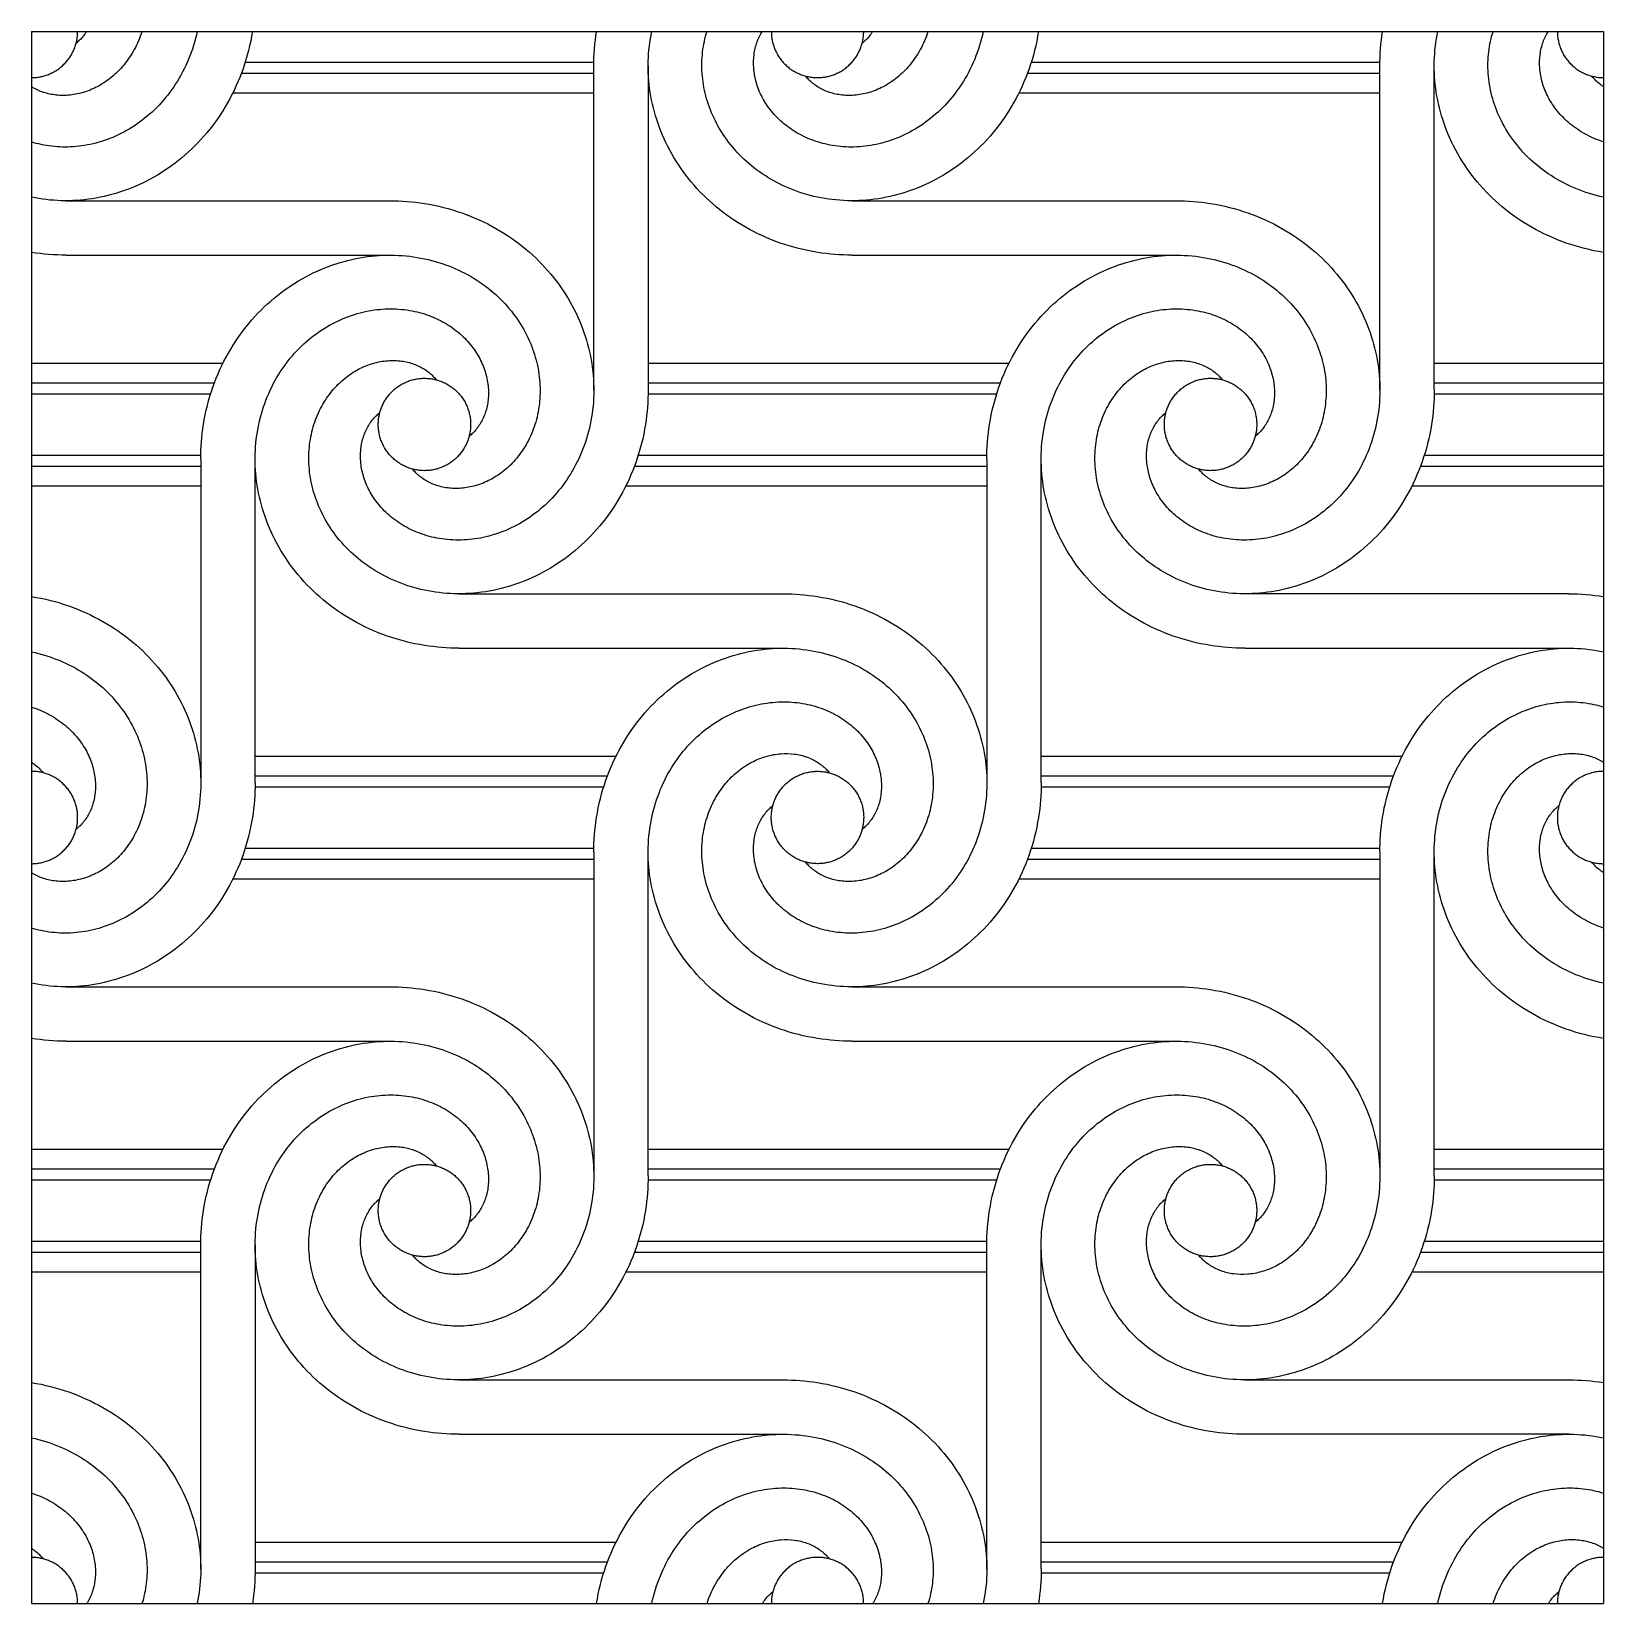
# Model space of a CAD drawing. Header units: millimetres. Extents: x -101 to 102, y -117 to 99.
# Drawn here: x -84.9 to -36.86, y 0.75 to 48.79 of the extents above; entities that cross this region are included whole.
import ezdxf

# ---------------------------------------------------------------- set-up
doc = ezdxf.new("R2010")
doc.units = ezdxf.units.MM
doc.header["$MEASUREMENT"] = 0
doc.layers.add('Layer 03', color=5, linetype='Continuous')

msp = doc.modelspace()

# ---------------------------------------------------------------- linework, layer by layer
at = {"layer": 'Layer 03'}
for p, q in [((-78.372, 47.856), (-67.719, 47.856)), ((-54.351, 47.856), (-43.698, 47.856)), ((-78.487, 47.521), (-67.72, 47.521)), ((-54.467, 47.521), (-43.699, 47.521)), ((-78.749, 46.918), (-67.72, 46.918)), ((-54.729, 46.918), (-43.699, 46.918)), ((-84.904, 38.661), (-79.049, 38.661)), ((-66.058, 38.661), (-55.028, 38.661)), ((-42.037, 38.661), (-36.863, 38.661)), ((-84.904, 38.057), (-79.311, 38.057)), ((-66.058, 38.057), (-55.29, 38.057)), ((-42.037, 38.057), (-36.863, 38.057)), ((-84.904, 37.722), (-79.426, 37.722)), ((-66.059, 37.722), (-55.406, 37.722)), ((-42.038, 37.722), (-36.863, 37.722)), ((-84.904, 35.846), (-79.729, 35.846)), ((-66.362, 35.846), (-55.708, 35.846)), ((-42.341, 35.846), (-36.863, 35.846)), ((-84.904, 35.511), (-79.73, 35.511)), ((-66.477, 35.511), (-55.71, 35.511)), ((-42.456, 35.511), (-36.863, 35.511)), ((-84.904, 34.907), (-79.73, 34.907)), ((-66.739, 34.907), (-55.71, 34.907)), ((-42.719, 34.907), (-36.863, 34.907)), ((-78.068, 26.65), (-67.038, 26.65)), ((-54.047, 26.65), (-43.018, 26.65)), ((-78.068, 26.047), (-67.3, 26.047)), ((-54.047, 26.047), (-43.28, 26.047)), ((-78.069, 25.712), (-67.416, 25.712)), ((-54.049, 25.712), (-43.395, 25.712)), ((-78.372, 23.835), (-67.719, 23.835)), ((-54.351, 23.835), (-43.698, 23.835)), ((-78.487, 23.5), (-67.72, 23.5)), ((-54.467, 23.5), (-43.699, 23.5)), ((-78.749, 22.897), (-67.72, 22.897)), ((-54.729, 22.897), (-43.699, 22.897)), ((-84.904, 14.64), (-79.049, 14.64)), ((-66.058, 14.64), (-55.028, 14.64)), ((-42.037, 14.64), (-36.863, 14.64)), ((-84.904, 14.037), (-79.311, 14.037)), ((-66.058, 14.037), (-55.29, 14.037)), ((-42.037, 14.037), (-36.863, 14.037)), ((-84.904, 13.702), (-79.426, 13.702)), ((-66.059, 13.702), (-55.406, 13.702)), ((-42.038, 13.702), (-36.863, 13.702)), ((-84.904, 11.825), (-79.729, 11.825)), ((-66.362, 11.825), (-55.708, 11.825)), ((-42.341, 11.825), (-36.863, 11.825)), ((-84.904, 11.49), (-79.73, 11.49)), ((-66.477, 11.49), (-55.71, 11.49)), ((-42.456, 11.49), (-36.863, 11.49)), ((-84.904, 10.887), (-79.73, 10.887)), ((-66.739, 10.887), (-55.71, 10.887)), ((-42.719, 10.887), (-36.863, 10.887)), ((-78.068, 2.63), (-67.038, 2.63)), ((-54.047, 2.63), (-43.018, 2.63)), ((-78.068, 2.027), (-67.3, 2.027)), ((-54.047, 2.027), (-43.28, 2.027)), ((-78.069, 1.692), (-67.416, 1.692)), ((-54.049, 1.692), (-43.395, 1.692))]:
    msp.add_line(p, q, dxfattribs=at)
for points in [[(-84.904, 48.794), (-36.863, 48.794)], [(-84.904, 48.794), (-84.904, 0.753)], [(-36.863, 48.794), (-36.863, 0.753)], [(-67.72, 37.837), (-67.72, 47.732)], [(-66.058, 47.741), (-66.058, 37.846)], [(-43.699, 37.837), (-43.699, 47.732)], [(-42.037, 37.846), (-42.037, 47.741)], [(-83.851, 43.62), (-73.956, 43.62)], [(-59.831, 43.62), (-49.936, 43.62)], [(-83.842, 41.958), (-73.947, 41.958)], [(-59.821, 41.958), (-49.926, 41.958)], [(-79.73, 35.722), (-79.73, 25.827)], [(-78.068, 25.836), (-78.068, 35.731)], [(-55.71, 35.722), (-55.71, 25.827)], [(-54.047, 25.836), (-54.047, 35.731)], [(-71.841, 31.61), (-61.946, 31.61)], [(-37.925, 31.61), (-47.82, 31.61)], [(-71.832, 29.948), (-61.936, 29.948)], [(-47.811, 29.948), (-37.916, 29.948)], [(-67.72, 23.712), (-67.72, 13.816)], [(-66.058, 13.826), (-66.058, 23.721)], [(-43.699, 23.712), (-43.699, 13.816)], [(-42.037, 13.826), (-42.037, 23.721)], [(-83.851, 19.6), (-73.956, 19.6)], [(-59.831, 19.6), (-49.936, 19.6)], [(-83.842, 17.938), (-73.947, 17.938)], [(-59.821, 17.938), (-49.926, 17.938)], [(-79.73, 1.806), (-79.73, 11.701)], [(-78.068, 11.711), (-78.068, 1.815)], [(-55.71, 1.806), (-55.71, 11.701)], [(-54.047, 1.815), (-54.047, 11.711)], [(-71.841, 7.589), (-61.946, 7.589)], [(-47.82, 7.589), (-37.925, 7.589)], [(-71.832, 5.927), (-61.936, 5.927)], [(-37.916, 5.927), (-47.811, 5.927)], [(-84.904, 0.753), (-36.863, 0.753)]]:
    msp.add_lwpolyline(points, dxfattribs=at)
for points, weights in [([(-84.904, 47.383), (-83.492, 47.383), (-83.492, 48.794)], [1, 0.707106781187, 1]), ([(-38.275, 48.794), (-38.275, 47.383), (-36.863, 47.383)], [1, 0.707106781185, 1]), ([(-83.492, 0.753), (-83.492, 2.165), (-84.904, 2.165)], [1, 0.707106781187, 1]), ([(-36.863, 2.165), (-38.275, 2.165), (-38.275, 0.753)], [1, 0.707106781188, 1])]:
    msp.add_rational_spline(points, weights, degree=2, dxfattribs=at)
for points in [[(-81.528, 48.794), (-81.59, 48.598), (-81.75, 48.227), (-82.073, 47.752), (-82.461, 47.371), (-82.889, 47.089), (-83.337, 46.91), (-83.782, 46.83), (-84.205, 46.842), (-84.588, 46.936), (-84.806, 47.044), (-84.904, 47.106)], [(-78.152, 48.794), (-78.214, 48.401), (-78.408, 47.638), (-78.885, 46.592), (-79.522, 45.674), (-80.29, 44.908), (-81.156, 44.31), (-82.086, 43.891), (-83.045, 43.653), (-83.998, 43.594), (-84.609, 43.667), (-84.904, 43.73)], [(-79.84, 48.794), (-79.902, 48.5), (-80.079, 47.932), (-80.479, 47.172), (-80.991, 46.522), (-81.59, 45.999), (-82.247, 45.61), (-82.934, 45.36), (-83.625, 45.247), (-84.293, 45.265), (-84.708, 45.355), (-84.904, 45.418)], [(-67.72, 47.732), (-67.72, 48.092), (-67.691, 48.447), (-67.636, 48.794)], [(-54.131, 48.794), (-54.194, 48.401), (-54.387, 47.638), (-54.864, 46.592), (-55.501, 45.674), (-56.269, 44.908), (-57.135, 44.31), (-58.065, 43.891), (-59.024, 43.653), (-59.978, 43.594), (-60.895, 43.704), (-61.746, 43.969), (-62.506, 44.369), (-63.155, 44.881), (-63.679, 45.48), (-64.068, 46.137), (-64.318, 46.824), (-64.43, 47.515), (-64.413, 48.183), (-64.322, 48.598), (-64.26, 48.794)], [(-55.819, 48.794), (-55.882, 48.5), (-56.058, 47.932), (-56.458, 47.172), (-56.971, 46.522), (-57.569, 45.999), (-58.226, 45.61), (-58.914, 45.36), (-59.604, 45.247), (-60.272, 45.265), (-60.895, 45.401), (-61.451, 45.64), (-61.926, 45.964), (-62.307, 46.351), (-62.589, 46.779), (-62.768, 47.227), (-62.848, 47.673), (-62.836, 48.095), (-62.742, 48.478), (-62.634, 48.696), (-62.572, 48.794)], [(-43.699, 47.732), (-43.699, 48.092), (-43.671, 48.447), (-43.616, 48.794)], [(-36.863, 42.042), (-37.256, 42.104), (-38.02, 42.298), (-39.066, 42.775), (-39.983, 43.412), (-40.749, 44.18), (-41.347, 45.046), (-41.767, 45.976), (-42.004, 46.935), (-42.064, 47.888), (-41.99, 48.5), (-41.927, 48.794)], [(-36.863, 43.73), (-37.158, 43.792), (-37.725, 43.969), (-38.485, 44.369), (-39.135, 44.881), (-39.659, 45.48), (-40.047, 46.137), (-40.297, 46.824), (-40.41, 47.515), (-40.393, 48.183), (-40.302, 48.598), (-40.239, 48.794)], [(-36.863, 45.418), (-37.06, 45.481), (-37.43, 45.64), (-37.905, 45.964), (-38.287, 46.351), (-38.568, 46.779), (-38.748, 47.227), (-38.828, 47.673), (-38.816, 48.095), (-38.722, 48.478), (-38.614, 48.696), (-38.551, 48.794)], [(-83.842, 41.958), (-84.202, 41.958), (-84.557, 41.987), (-84.904, 42.042)], [(-84.904, 31.526), (-84.511, 31.464), (-83.748, 31.27), (-82.702, 30.793), (-81.784, 30.156), (-81.018, 29.388), (-80.42, 28.522), (-80.001, 27.592), (-79.763, 26.633), (-79.704, 25.68), (-79.814, 24.763), (-80.079, 23.912), (-80.479, 23.151), (-80.991, 22.502), (-81.59, 21.978), (-82.247, 21.589), (-82.934, 21.34), (-83.625, 21.227), (-84.293, 21.244), (-84.708, 21.335), (-84.904, 21.397)], [(-37.925, 31.61), (-37.566, 31.61), (-37.21, 31.581), (-36.863, 31.526)], [(-84.904, 29.838), (-84.609, 29.776), (-84.042, 29.599), (-83.282, 29.199), (-82.632, 28.687), (-82.109, 28.088), (-81.72, 27.431), (-81.47, 26.744), (-81.357, 26.053), (-81.375, 25.385), (-81.511, 24.763), (-81.75, 24.206), (-82.073, 23.732), (-82.461, 23.35), (-82.889, 23.069), (-83.337, 22.889), (-83.782, 22.809), (-84.205, 22.821), (-84.588, 22.915), (-84.806, 23.023), (-84.904, 23.086)], [(-36.863, 18.021), (-37.256, 18.084), (-38.02, 18.278), (-39.066, 18.754), (-39.983, 19.391), (-40.749, 20.159), (-41.347, 21.026), (-41.767, 21.955), (-42.004, 22.914), (-42.064, 23.868), (-41.953, 24.785), (-41.688, 25.636), (-41.288, 26.396), (-40.776, 27.046), (-40.178, 27.569), (-39.521, 27.958), (-38.833, 28.208), (-38.142, 28.321), (-37.474, 28.303), (-37.06, 28.213), (-36.863, 28.15)], [(-36.863, 19.709), (-37.158, 19.772), (-37.725, 19.948), (-38.485, 20.349), (-39.135, 20.861), (-39.659, 21.459), (-40.047, 22.116), (-40.297, 22.804), (-40.41, 23.494), (-40.393, 24.163), (-40.257, 24.785), (-40.017, 25.341), (-39.694, 25.816), (-39.307, 26.197), (-38.878, 26.479), (-38.43, 26.658), (-37.985, 26.738), (-37.562, 26.726), (-37.18, 26.632), (-36.961, 26.524), (-36.863, 26.462)], [(-83.842, 17.938), (-84.202, 17.938), (-84.557, 17.966), (-84.904, 18.021)], [(-84.904, 7.506), (-84.511, 7.443), (-83.748, 7.249), (-82.702, 6.773), (-81.784, 6.136), (-81.018, 5.368), (-80.42, 4.501), (-80.001, 3.572), (-79.763, 2.613), (-79.704, 1.659), (-79.777, 1.048), (-79.84, 0.753)], [(-37.925, 7.589), (-37.566, 7.589), (-37.21, 7.561), (-36.863, 7.506)], [(-84.904, 5.818), (-84.609, 5.755), (-84.042, 5.579), (-83.282, 5.178), (-82.632, 4.666), (-82.109, 4.068), (-81.72, 3.411), (-81.47, 2.723), (-81.357, 2.033), (-81.375, 1.364), (-81.465, 0.95), (-81.528, 0.753)], [(-67.636, 0.753), (-67.574, 1.146), (-67.38, 1.91), (-66.903, 2.956), (-66.266, 3.873), (-65.498, 4.639), (-64.632, 5.237), (-63.702, 5.657), (-62.743, 5.894), (-61.789, 5.954), (-60.873, 5.843), (-60.022, 5.579), (-59.261, 5.178), (-58.612, 4.666), (-58.088, 4.068), (-57.699, 3.411), (-57.45, 2.723), (-57.337, 2.033), (-57.354, 1.364), (-57.445, 0.95), (-57.507, 0.753)], [(-43.616, 0.753), (-43.553, 1.146), (-43.359, 1.91), (-42.883, 2.956), (-42.245, 3.873), (-41.477, 4.639), (-40.611, 5.237), (-39.681, 5.657), (-38.723, 5.894), (-37.769, 5.954), (-37.158, 5.88), (-36.863, 5.818)], [(-84.904, 4.129), (-84.708, 4.067), (-84.337, 3.908), (-83.862, 3.584), (-83.481, 3.197), (-83.199, 2.768), (-83.02, 2.32), (-82.939, 1.875), (-82.952, 1.452), (-83.046, 1.07), (-83.153, 0.851), (-83.216, 0.753)], [(-65.948, 0.753), (-65.885, 1.048), (-65.709, 1.615), (-65.309, 2.376), (-64.797, 3.025), (-64.198, 3.549), (-63.541, 3.937), (-62.854, 4.187), (-62.163, 4.3), (-61.495, 4.283), (-60.873, 4.147), (-60.316, 3.908), (-59.842, 3.584), (-59.46, 3.197), (-59.179, 2.768), (-58.999, 2.32), (-58.919, 1.875), (-58.931, 1.452), (-59.025, 1.07), (-59.133, 0.851), (-59.195, 0.753)], [(-41.927, 0.753), (-41.865, 1.048), (-41.688, 1.615), (-41.288, 2.376), (-40.776, 3.025), (-40.178, 3.549), (-39.521, 3.937), (-38.833, 4.187), (-38.142, 4.3), (-37.474, 4.283), (-37.06, 4.192), (-36.863, 4.129)], [(-40.239, 0.753), (-40.177, 0.95), (-40.017, 1.321), (-39.694, 1.795), (-39.307, 2.177), (-38.878, 2.458), (-38.43, 2.638), (-37.985, 2.718), (-37.562, 2.706), (-37.18, 2.612), (-36.961, 2.504), (-36.863, 2.441)], [(-78.068, 1.815), (-78.068, 1.456), (-78.096, 1.1), (-78.152, 0.753)], [(-54.047, 1.815), (-54.047, 1.456), (-54.076, 1.1), (-54.131, 0.753)]]:
    msp.add_open_spline(points, degree=3, dxfattribs=at)
for points, knots in [([(-83.216, 48.794), (-83.279, 48.696), (-83.383, 48.567), (-83.5, 48.465), (-83.539, 48.435)], [1.75, 1.75, 1.75, 1.75, 1.77777778, 1.79094534, 1.79094534, 1.79094534, 1.79094534]), ([(-59.821, 41.958), (-60.181, 41.958), (-60.939, 42.019), (-62.04, 42.298), (-63.086, 42.775), (-64.004, 43.412), (-64.77, 44.18), (-65.368, 45.046), (-65.787, 45.976), (-66.025, 46.935), (-66.084, 47.888), (-66.011, 48.5), (-65.948, 48.794)], [0.9754667, 0.9754667, 0.9754667, 0.9754667, 1, 1.0277778, 1.0555556, 1.0833333, 1.1111111, 1.1388889, 1.1666667, 1.1944444, 1.2222222, 1.25, 1.25, 1.25, 1.25]), ([(-57.507, 48.794), (-57.57, 48.598), (-57.729, 48.227), (-58.053, 47.752), (-58.44, 47.371), (-58.869, 47.089), (-59.317, 46.91), (-59.762, 46.83), (-60.185, 46.842), (-60.567, 46.936), (-60.895, 47.098), (-61.11, 47.273), (-61.213, 47.39), (-61.243, 47.429)], [1.5, 1.5, 1.5, 1.5, 1.5277778, 1.5555556, 1.5833333, 1.6111111, 1.6388889, 1.6666667, 1.6944444, 1.7222222, 1.75, 1.7777778, 1.7909453, 1.7909453, 1.7909453, 1.7909453]), ([(-59.195, 48.794), (-59.258, 48.696), (-59.363, 48.567), (-59.48, 48.465), (-59.518, 48.435)], [1.75, 1.75, 1.75, 1.75, 1.77777778, 1.79094534, 1.79094534, 1.79094534, 1.79094534]), ([(-36.863, 47.106), (-36.961, 47.169), (-37.09, 47.273), (-37.192, 47.39), (-37.222, 47.429)], [1.75, 1.75, 1.75, 1.75, 1.77777778, 1.79094534, 1.79094534, 1.79094534, 1.79094534]), ([(-73.956, 43.62), (-73.596, 43.62), (-72.838, 43.56), (-71.737, 43.28), (-70.691, 42.804), (-69.774, 42.166), (-69.008, 41.398), (-68.41, 40.532), (-67.99, 39.602), (-67.753, 38.644), (-67.693, 37.69), (-67.804, 36.773), (-68.069, 35.922), (-68.469, 35.162), (-68.981, 34.512), (-69.579, 33.988), (-70.236, 33.6), (-70.924, 33.35), (-71.615, 33.237), (-72.283, 33.255), (-72.905, 33.391), (-73.461, 33.63), (-73.936, 33.953), (-74.317, 34.34), (-74.599, 34.769), (-74.778, 35.217), (-74.859, 35.662), (-74.846, 36.085), (-74.752, 36.467), (-74.591, 36.795), (-74.415, 37.011), (-74.298, 37.113), (-74.259, 37.143)], [0.9754667, 0.9754667, 0.9754667, 0.9754667, 1, 1.0277778, 1.0555556, 1.0833333, 1.1111111, 1.1388889, 1.1666667, 1.1944444, 1.2222222, 1.25, 1.2777778, 1.3055556, 1.3333333, 1.3611111, 1.3888889, 1.4166667, 1.4444444, 1.4722222, 1.5, 1.5277778, 1.5555556, 1.5833333, 1.6111111, 1.6388889, 1.6666667, 1.6944444, 1.7222222, 1.75, 1.7777778, 1.7909453, 1.7909453, 1.7909453, 1.7909453]), ([(-49.936, 43.62), (-49.576, 43.62), (-48.818, 43.56), (-47.717, 43.28), (-46.671, 42.804), (-45.753, 42.166), (-44.987, 41.398), (-44.389, 40.532), (-43.97, 39.602), (-43.732, 38.644), (-43.673, 37.69), (-43.783, 36.773), (-44.048, 35.922), (-44.448, 35.162), (-44.96, 34.512), (-45.559, 33.988), (-46.216, 33.6), (-46.903, 33.35), (-47.594, 33.237), (-48.262, 33.255), (-48.884, 33.391), (-49.441, 33.63), (-49.915, 33.953), (-50.297, 34.34), (-50.578, 34.769), (-50.758, 35.217), (-50.838, 35.662), (-50.826, 36.085), (-50.732, 36.467), (-50.57, 36.795), (-50.394, 37.011), (-50.277, 37.113), (-50.239, 37.143)], [0.9754667, 0.9754667, 0.9754667, 0.9754667, 1, 1.0277778, 1.0555556, 1.0833333, 1.1111111, 1.1388889, 1.1666667, 1.1944444, 1.2222222, 1.25, 1.2777778, 1.3055556, 1.3333333, 1.3611111, 1.3888889, 1.4166667, 1.4444444, 1.4722222, 1.5, 1.5277778, 1.5555556, 1.5833333, 1.6111111, 1.6388889, 1.6666667, 1.6944444, 1.7222222, 1.75, 1.7777778, 1.7909453, 1.7909453, 1.7909453, 1.7909453]), ([(-79.73, 35.722), (-79.73, 36.082), (-79.669, 36.84), (-79.39, 37.941), (-78.913, 38.987), (-78.276, 39.904), (-77.508, 40.67), (-76.642, 41.268), (-75.712, 41.688), (-74.753, 41.925), (-73.8, 41.984), (-72.883, 41.874), (-72.032, 41.609), (-71.272, 41.209), (-70.622, 40.697), (-70.098, 40.099), (-69.71, 39.442), (-69.46, 38.754), (-69.347, 38.063), (-69.364, 37.395), (-69.5, 36.773), (-69.74, 36.217), (-70.063, 35.742), (-70.45, 35.361), (-70.879, 35.079), (-71.327, 34.9), (-71.772, 34.819), (-72.195, 34.832), (-72.577, 34.925), (-72.905, 35.087), (-73.121, 35.263), (-73.223, 35.38), (-73.253, 35.419)], [0.9754667, 0.9754667, 0.9754667, 0.9754667, 1, 1.0277778, 1.0555556, 1.0833333, 1.1111111, 1.1388889, 1.1666667, 1.1944444, 1.2222222, 1.25, 1.2777778, 1.3055556, 1.3333333, 1.3611111, 1.3888889, 1.4166667, 1.4444444, 1.4722222, 1.5, 1.5277778, 1.5555556, 1.5833333, 1.6111111, 1.6388889, 1.6666667, 1.6944444, 1.7222222, 1.75, 1.7777778, 1.7909453, 1.7909453, 1.7909453, 1.7909453]), ([(-55.71, 35.722), (-55.71, 36.082), (-55.649, 36.84), (-55.37, 37.941), (-54.893, 38.987), (-54.256, 39.904), (-53.488, 40.67), (-52.622, 41.268), (-51.692, 41.688), (-50.733, 41.925), (-49.779, 41.984), (-48.862, 41.874), (-48.011, 41.609), (-47.251, 41.209), (-46.602, 40.697), (-46.078, 40.099), (-45.689, 39.442), (-45.439, 38.754), (-45.326, 38.063), (-45.344, 37.395), (-45.48, 36.773), (-45.719, 36.217), (-46.043, 35.742), (-46.43, 35.361), (-46.859, 35.079), (-47.306, 34.9), (-47.752, 34.819), (-48.174, 34.832), (-48.557, 34.925), (-48.884, 35.087), (-49.1, 35.263), (-49.202, 35.38), (-49.233, 35.419)], [0.9754667, 0.9754667, 0.9754667, 0.9754667, 1, 1.0277778, 1.0555556, 1.0833333, 1.1111111, 1.1388889, 1.1666667, 1.1944444, 1.2222222, 1.25, 1.2777778, 1.3055556, 1.3333333, 1.3611111, 1.3888889, 1.4166667, 1.4444444, 1.4722222, 1.5, 1.5277778, 1.5555556, 1.5833333, 1.6111111, 1.6388889, 1.6666667, 1.6944444, 1.7222222, 1.75, 1.7777778, 1.7909453, 1.7909453, 1.7909453, 1.7909453]), ([(-71.832, 29.948), (-72.191, 29.948), (-72.949, 30.008), (-74.05, 30.288), (-75.096, 30.764), (-76.014, 31.402), (-76.78, 32.17), (-77.378, 33.036), (-77.797, 33.966), (-78.035, 34.924), (-78.094, 35.878), (-77.984, 36.795), (-77.719, 37.646), (-77.319, 38.406), (-76.807, 39.056), (-76.208, 39.58), (-75.551, 39.968), (-74.864, 40.218), (-74.173, 40.331), (-73.505, 40.313), (-72.883, 40.177), (-72.327, 39.938), (-71.852, 39.615), (-71.47, 39.228), (-71.189, 38.799), (-71.009, 38.351), (-70.929, 37.906), (-70.941, 37.483), (-71.035, 37.101), (-71.197, 36.773), (-71.373, 36.557), (-71.49, 36.455), (-71.529, 36.425)], [0.9754667, 0.9754667, 0.9754667, 0.9754667, 1, 1.0277778, 1.0555556, 1.0833333, 1.1111111, 1.1388889, 1.1666667, 1.1944444, 1.2222222, 1.25, 1.2777778, 1.3055556, 1.3333333, 1.3611111, 1.3888889, 1.4166667, 1.4444444, 1.4722222, 1.5, 1.5277778, 1.5555556, 1.5833333, 1.6111111, 1.6388889, 1.6666667, 1.6944444, 1.7222222, 1.75, 1.7777778, 1.7909453, 1.7909453, 1.7909453, 1.7909453]), ([(-47.811, 29.948), (-48.171, 29.948), (-48.929, 30.008), (-50.03, 30.288), (-51.076, 30.764), (-51.994, 31.402), (-52.76, 32.17), (-53.357, 33.036), (-53.777, 33.966), (-54.015, 34.924), (-54.074, 35.878), (-53.964, 36.795), (-53.699, 37.646), (-53.298, 38.406), (-52.786, 39.056), (-52.188, 39.58), (-51.531, 39.968), (-50.843, 40.218), (-50.153, 40.331), (-49.485, 40.313), (-48.862, 40.177), (-48.306, 39.938), (-47.831, 39.615), (-47.45, 39.228), (-47.168, 38.799), (-46.989, 38.351), (-46.909, 37.906), (-46.921, 37.483), (-47.015, 37.101), (-47.177, 36.773), (-47.353, 36.557), (-47.47, 36.455), (-47.508, 36.425)], [0.9754667, 0.9754667, 0.9754667, 0.9754667, 1, 1.0277778, 1.0555556, 1.0833333, 1.1111111, 1.1388889, 1.1666667, 1.1944444, 1.2222222, 1.25, 1.2777778, 1.3055556, 1.3333333, 1.3611111, 1.3888889, 1.4166667, 1.4444444, 1.4722222, 1.5, 1.5277778, 1.5555556, 1.5833333, 1.6111111, 1.6388889, 1.6666667, 1.6944444, 1.7222222, 1.75, 1.7777778, 1.7909453, 1.7909453, 1.7909453, 1.7909453]), ([(-66.058, 37.846), (-66.058, 37.486), (-66.118, 36.728), (-66.398, 35.627), (-66.874, 34.581), (-67.512, 33.664), (-68.28, 32.898), (-69.146, 32.3), (-70.075, 31.88), (-71.034, 31.643), (-71.988, 31.584), (-72.905, 31.694), (-73.756, 31.959), (-74.516, 32.359), (-75.166, 32.871), (-75.689, 33.469), (-76.078, 34.126), (-76.328, 34.814), (-76.441, 35.505), (-76.423, 36.173), (-76.287, 36.795), (-76.048, 37.351), (-75.725, 37.826), (-75.337, 38.207), (-74.909, 38.489), (-74.461, 38.668), (-74.016, 38.749), (-73.593, 38.736), (-73.21, 38.643), (-72.883, 38.481), (-72.667, 38.305), (-72.565, 38.188), (-72.535, 38.149)], [0.9754667, 0.9754667, 0.9754667, 0.9754667, 1, 1.0277778, 1.0555556, 1.0833333, 1.1111111, 1.1388889, 1.1666667, 1.1944444, 1.2222222, 1.25, 1.2777778, 1.3055556, 1.3333333, 1.3611111, 1.3888889, 1.4166667, 1.4444444, 1.4722222, 1.5, 1.5277778, 1.5555556, 1.5833333, 1.6111111, 1.6388889, 1.6666667, 1.6944444, 1.7222222, 1.75, 1.7777778, 1.7909453, 1.7909453, 1.7909453, 1.7909453]), ([(-42.037, 37.846), (-42.037, 37.486), (-42.098, 36.728), (-42.377, 35.627), (-42.854, 34.581), (-43.491, 33.664), (-44.259, 32.898), (-45.125, 32.3), (-46.055, 31.88), (-47.014, 31.643), (-47.968, 31.584), (-48.884, 31.694), (-49.735, 31.959), (-50.496, 32.359), (-51.145, 32.871), (-51.669, 33.469), (-52.058, 34.126), (-52.307, 34.814), (-52.42, 35.505), (-52.403, 36.173), (-52.267, 36.795), (-52.028, 37.351), (-51.704, 37.826), (-51.317, 38.207), (-50.888, 38.489), (-50.44, 38.668), (-49.995, 38.749), (-49.572, 38.736), (-49.19, 38.643), (-48.862, 38.481), (-48.647, 38.305), (-48.544, 38.188), (-48.514, 38.149)], [0.9754667, 0.9754667, 0.9754667, 0.9754667, 1, 1.0277778, 1.0555556, 1.0833333, 1.1111111, 1.1388889, 1.1666667, 1.1944444, 1.2222222, 1.25, 1.2777778, 1.3055556, 1.3333333, 1.3611111, 1.3888889, 1.4166667, 1.4444444, 1.4722222, 1.5, 1.5277778, 1.5555556, 1.5833333, 1.6111111, 1.6388889, 1.6666667, 1.6944444, 1.7222222, 1.75, 1.7777778, 1.7909453, 1.7909453, 1.7909453, 1.7909453]), ([(-61.946, 31.61), (-61.586, 31.61), (-60.828, 31.549), (-59.727, 31.27), (-58.681, 30.793), (-57.763, 30.156), (-56.997, 29.388), (-56.4, 28.522), (-55.98, 27.592), (-55.742, 26.633), (-55.683, 25.68), (-55.793, 24.763), (-56.058, 23.912), (-56.458, 23.151), (-56.971, 22.502), (-57.569, 21.978), (-58.226, 21.589), (-58.914, 21.34), (-59.604, 21.227), (-60.272, 21.244), (-60.895, 21.38), (-61.451, 21.619), (-61.926, 21.943), (-62.307, 22.33), (-62.589, 22.759), (-62.768, 23.207), (-62.848, 23.652), (-62.836, 24.075), (-62.742, 24.457), (-62.58, 24.785), (-62.404, 25.001), (-62.287, 25.103), (-62.249, 25.133)], [0.9754667, 0.9754667, 0.9754667, 0.9754667, 1, 1.0277778, 1.0555556, 1.0833333, 1.1111111, 1.1388889, 1.1666667, 1.1944444, 1.2222222, 1.25, 1.2777778, 1.3055556, 1.3333333, 1.3611111, 1.3888889, 1.4166667, 1.4444444, 1.4722222, 1.5, 1.5277778, 1.5555556, 1.5833333, 1.6111111, 1.6388889, 1.6666667, 1.6944444, 1.7222222, 1.75, 1.7777778, 1.7909453, 1.7909453, 1.7909453, 1.7909453]), ([(-67.72, 23.712), (-67.72, 24.071), (-67.659, 24.829), (-67.38, 25.93), (-66.903, 26.976), (-66.266, 27.894), (-65.498, 28.66), (-64.632, 29.258), (-63.702, 29.677), (-62.743, 29.915), (-61.789, 29.974), (-60.873, 29.864), (-60.022, 29.599), (-59.261, 29.199), (-58.612, 28.687), (-58.088, 28.088), (-57.699, 27.431), (-57.45, 26.744), (-57.337, 26.053), (-57.354, 25.385), (-57.49, 24.763), (-57.729, 24.206), (-58.053, 23.732), (-58.44, 23.35), (-58.869, 23.069), (-59.317, 22.889), (-59.762, 22.809), (-60.185, 22.821), (-60.567, 22.915), (-60.895, 23.077), (-61.11, 23.253), (-61.213, 23.37), (-61.243, 23.409)], [0.9754667, 0.9754667, 0.9754667, 0.9754667, 1, 1.0277778, 1.0555556, 1.0833333, 1.1111111, 1.1388889, 1.1666667, 1.1944444, 1.2222222, 1.25, 1.2777778, 1.3055556, 1.3333333, 1.3611111, 1.3888889, 1.4166667, 1.4444444, 1.4722222, 1.5, 1.5277778, 1.5555556, 1.5833333, 1.6111111, 1.6388889, 1.6666667, 1.6944444, 1.7222222, 1.75, 1.7777778, 1.7909453, 1.7909453, 1.7909453, 1.7909453]), ([(-43.699, 23.712), (-43.699, 24.071), (-43.639, 24.829), (-43.359, 25.93), (-42.883, 26.976), (-42.245, 27.894), (-41.477, 28.66), (-40.611, 29.258), (-39.681, 29.677), (-38.723, 29.915), (-37.769, 29.974), (-37.158, 29.901), (-36.863, 29.838)], [0.9754667, 0.9754667, 0.9754667, 0.9754667, 1, 1.0277778, 1.0555556, 1.0833333, 1.1111111, 1.1388889, 1.1666667, 1.1944444, 1.2222222, 1.25, 1.25, 1.25, 1.25]), ([(-84.904, 28.15), (-84.708, 28.087), (-84.337, 27.928), (-83.862, 27.604), (-83.481, 27.217), (-83.199, 26.789), (-83.02, 26.341), (-82.939, 25.895), (-82.952, 25.473), (-83.046, 25.09), (-83.207, 24.763), (-83.383, 24.547), (-83.5, 24.445), (-83.539, 24.415)], [1.5, 1.5, 1.5, 1.5, 1.5277778, 1.5555556, 1.5833333, 1.6111111, 1.6388889, 1.6666667, 1.6944444, 1.7222222, 1.75, 1.7777778, 1.7909453, 1.7909453, 1.7909453, 1.7909453]), ([(-59.821, 17.938), (-60.181, 17.938), (-60.939, 17.998), (-62.04, 18.278), (-63.086, 18.754), (-64.004, 19.391), (-64.77, 20.159), (-65.368, 21.026), (-65.787, 21.955), (-66.025, 22.914), (-66.084, 23.868), (-65.974, 24.785), (-65.709, 25.636), (-65.309, 26.396), (-64.797, 27.046), (-64.198, 27.569), (-63.541, 27.958), (-62.854, 28.208), (-62.163, 28.321), (-61.495, 28.303), (-60.873, 28.167), (-60.316, 27.928), (-59.842, 27.604), (-59.46, 27.217), (-59.179, 26.789), (-58.999, 26.341), (-58.919, 25.895), (-58.931, 25.473), (-59.025, 25.09), (-59.187, 24.763), (-59.363, 24.547), (-59.48, 24.445), (-59.518, 24.415)], [0.9754667, 0.9754667, 0.9754667, 0.9754667, 1, 1.0277778, 1.0555556, 1.0833333, 1.1111111, 1.1388889, 1.1666667, 1.1944444, 1.2222222, 1.25, 1.2777778, 1.3055556, 1.3333333, 1.3611111, 1.3888889, 1.4166667, 1.4444444, 1.4722222, 1.5, 1.5277778, 1.5555556, 1.5833333, 1.6111111, 1.6388889, 1.6666667, 1.6944444, 1.7222222, 1.75, 1.7777778, 1.7909453, 1.7909453, 1.7909453, 1.7909453]), ([(-84.904, 26.462), (-84.806, 26.399), (-84.677, 26.295), (-84.575, 26.177), (-84.545, 26.139)], [1.75, 1.75, 1.75, 1.75, 1.77777778, 1.79094534, 1.79094534, 1.79094534, 1.79094534]), ([(-54.047, 25.836), (-54.047, 25.476), (-54.108, 24.718), (-54.387, 23.617), (-54.864, 22.571), (-55.501, 21.654), (-56.269, 20.888), (-57.135, 20.29), (-58.065, 19.87), (-59.024, 19.632), (-59.978, 19.573), (-60.895, 19.684), (-61.746, 19.948), (-62.506, 20.349), (-63.155, 20.861), (-63.679, 21.459), (-64.068, 22.116), (-64.318, 22.804), (-64.43, 23.494), (-64.413, 24.163), (-64.277, 24.785), (-64.038, 25.341), (-63.714, 25.816), (-63.327, 26.197), (-62.898, 26.479), (-62.451, 26.658), (-62.005, 26.738), (-61.583, 26.726), (-61.2, 26.632), (-60.873, 26.47), (-60.657, 26.295), (-60.555, 26.177), (-60.524, 26.139)], [0.9754667, 0.9754667, 0.9754667, 0.9754667, 1, 1.0277778, 1.0555556, 1.0833333, 1.1111111, 1.1388889, 1.1666667, 1.1944444, 1.2222222, 1.25, 1.2777778, 1.3055556, 1.3333333, 1.3611111, 1.3888889, 1.4166667, 1.4444444, 1.4722222, 1.5, 1.5277778, 1.5555556, 1.5833333, 1.6111111, 1.6388889, 1.6666667, 1.6944444, 1.7222222, 1.75, 1.7777778, 1.7909453, 1.7909453, 1.7909453, 1.7909453]), ([(-78.068, 25.836), (-78.068, 25.476), (-78.129, 24.718), (-78.408, 23.617), (-78.885, 22.571), (-79.522, 21.654), (-80.29, 20.888), (-81.156, 20.29), (-82.086, 19.87), (-83.045, 19.632), (-83.998, 19.573), (-84.609, 19.647), (-84.904, 19.709)], [0.9754667, 0.9754667, 0.9754667, 0.9754667, 1, 1.0277778, 1.0555556, 1.0833333, 1.1111111, 1.1388889, 1.1666667, 1.1944444, 1.2222222, 1.25, 1.25, 1.25, 1.25]), ([(-36.863, 21.397), (-37.06, 21.46), (-37.43, 21.619), (-37.905, 21.943), (-38.287, 22.33), (-38.568, 22.759), (-38.748, 23.207), (-38.828, 23.652), (-38.816, 24.075), (-38.722, 24.457), (-38.56, 24.785), (-38.384, 25.001), (-38.267, 25.103), (-38.228, 25.133)], [1.5, 1.5, 1.5, 1.5, 1.5277778, 1.5555556, 1.5833333, 1.6111111, 1.6388889, 1.6666667, 1.6944444, 1.7222222, 1.75, 1.7777778, 1.7909453, 1.7909453, 1.7909453, 1.7909453]), ([(-36.863, 23.086), (-36.961, 23.148), (-37.09, 23.253), (-37.192, 23.37), (-37.222, 23.409)], [1.75, 1.75, 1.75, 1.75, 1.77777778, 1.79094534, 1.79094534, 1.79094534, 1.79094534]), ([(-73.956, 19.6), (-73.596, 19.6), (-72.838, 19.539), (-71.737, 19.26), (-70.691, 18.783), (-69.774, 18.146), (-69.008, 17.378), (-68.41, 16.512), (-67.99, 15.582), (-67.753, 14.623), (-67.693, 13.669), (-67.804, 12.753), (-68.069, 11.902), (-68.469, 11.141), (-68.981, 10.492), (-69.579, 9.968), (-70.236, 9.579), (-70.924, 9.329), (-71.615, 9.217), (-72.283, 9.234), (-72.905, 9.37), (-73.461, 9.609), (-73.936, 9.933), (-74.317, 10.32), (-74.599, 10.749), (-74.778, 11.197), (-74.859, 11.642), (-74.846, 12.065), (-74.752, 12.447), (-74.591, 12.774), (-74.415, 12.99), (-74.298, 13.093), (-74.259, 13.123)], [0.9754667, 0.9754667, 0.9754667, 0.9754667, 1, 1.0277778, 1.0555556, 1.0833333, 1.1111111, 1.1388889, 1.1666667, 1.1944444, 1.2222222, 1.25, 1.2777778, 1.3055556, 1.3333333, 1.3611111, 1.3888889, 1.4166667, 1.4444444, 1.4722222, 1.5, 1.5277778, 1.5555556, 1.5833333, 1.6111111, 1.6388889, 1.6666667, 1.6944444, 1.7222222, 1.75, 1.7777778, 1.7909453, 1.7909453, 1.7909453, 1.7909453]), ([(-49.936, 19.6), (-49.576, 19.6), (-48.818, 19.539), (-47.717, 19.26), (-46.671, 18.783), (-45.753, 18.146), (-44.987, 17.378), (-44.389, 16.512), (-43.97, 15.582), (-43.732, 14.623), (-43.673, 13.669), (-43.783, 12.753), (-44.048, 11.902), (-44.448, 11.141), (-44.96, 10.492), (-45.559, 9.968), (-46.216, 9.579), (-46.903, 9.329), (-47.594, 9.217), (-48.262, 9.234), (-48.884, 9.37), (-49.441, 9.609), (-49.915, 9.933), (-50.297, 10.32), (-50.578, 10.749), (-50.758, 11.197), (-50.838, 11.642), (-50.826, 12.065), (-50.732, 12.447), (-50.57, 12.774), (-50.394, 12.99), (-50.277, 13.093), (-50.239, 13.123)], [0.9754667, 0.9754667, 0.9754667, 0.9754667, 1, 1.0277778, 1.0555556, 1.0833333, 1.1111111, 1.1388889, 1.1666667, 1.1944444, 1.2222222, 1.25, 1.2777778, 1.3055556, 1.3333333, 1.3611111, 1.3888889, 1.4166667, 1.4444444, 1.4722222, 1.5, 1.5277778, 1.5555556, 1.5833333, 1.6111111, 1.6388889, 1.6666667, 1.6944444, 1.7222222, 1.75, 1.7777778, 1.7909453, 1.7909453, 1.7909453, 1.7909453]), ([(-79.73, 11.701), (-79.73, 12.061), (-79.669, 12.819), (-79.39, 13.92), (-78.913, 14.966), (-78.276, 15.884), (-77.508, 16.65), (-76.642, 17.248), (-75.712, 17.667), (-74.753, 17.905), (-73.8, 17.964), (-72.883, 17.854), (-72.032, 17.589), (-71.272, 17.189), (-70.622, 16.676), (-70.098, 16.078), (-69.71, 15.421), (-69.46, 14.733), (-69.347, 14.043), (-69.364, 13.375), (-69.5, 12.753), (-69.74, 12.196), (-70.063, 11.722), (-70.45, 11.34), (-70.879, 11.059), (-71.327, 10.879), (-71.772, 10.799), (-72.195, 10.811), (-72.577, 10.905), (-72.905, 11.067), (-73.121, 11.243), (-73.223, 11.36), (-73.253, 11.398)], [0.9754667, 0.9754667, 0.9754667, 0.9754667, 1, 1.0277778, 1.0555556, 1.0833333, 1.1111111, 1.1388889, 1.1666667, 1.1944444, 1.2222222, 1.25, 1.2777778, 1.3055556, 1.3333333, 1.3611111, 1.3888889, 1.4166667, 1.4444444, 1.4722222, 1.5, 1.5277778, 1.5555556, 1.5833333, 1.6111111, 1.6388889, 1.6666667, 1.6944444, 1.7222222, 1.75, 1.7777778, 1.7909453, 1.7909453, 1.7909453, 1.7909453]), ([(-55.71, 11.701), (-55.71, 12.061), (-55.649, 12.819), (-55.37, 13.92), (-54.893, 14.966), (-54.256, 15.884), (-53.488, 16.65), (-52.622, 17.248), (-51.692, 17.667), (-50.733, 17.905), (-49.779, 17.964), (-48.862, 17.854), (-48.011, 17.589), (-47.251, 17.189), (-46.602, 16.676), (-46.078, 16.078), (-45.689, 15.421), (-45.439, 14.733), (-45.326, 14.043), (-45.344, 13.375), (-45.48, 12.753), (-45.719, 12.196), (-46.043, 11.722), (-46.43, 11.34), (-46.859, 11.059), (-47.306, 10.879), (-47.752, 10.799), (-48.174, 10.811), (-48.557, 10.905), (-48.884, 11.067), (-49.1, 11.243), (-49.202, 11.36), (-49.233, 11.398)], [0.9754667, 0.9754667, 0.9754667, 0.9754667, 1, 1.0277778, 1.0555556, 1.0833333, 1.1111111, 1.1388889, 1.1666667, 1.1944444, 1.2222222, 1.25, 1.2777778, 1.3055556, 1.3333333, 1.3611111, 1.3888889, 1.4166667, 1.4444444, 1.4722222, 1.5, 1.5277778, 1.5555556, 1.5833333, 1.6111111, 1.6388889, 1.6666667, 1.6944444, 1.7222222, 1.75, 1.7777778, 1.7909453, 1.7909453, 1.7909453, 1.7909453]), ([(-71.832, 5.927), (-72.191, 5.927), (-72.949, 5.988), (-74.05, 6.267), (-75.096, 6.744), (-76.014, 7.381), (-76.78, 8.149), (-77.378, 9.015), (-77.797, 9.945), (-78.035, 10.904), (-78.094, 11.858), (-77.984, 12.774), (-77.719, 13.625), (-77.319, 14.386), (-76.807, 15.035), (-76.208, 15.559), (-75.551, 15.948), (-74.864, 16.198), (-74.173, 16.31), (-73.505, 16.293), (-72.883, 16.157), (-72.327, 15.918), (-71.852, 15.594), (-71.47, 15.207), (-71.189, 14.778), (-71.009, 14.33), (-70.929, 13.885), (-70.941, 13.462), (-71.035, 13.08), (-71.197, 12.753), (-71.373, 12.537), (-71.49, 12.434), (-71.529, 12.404)], [0.9754667, 0.9754667, 0.9754667, 0.9754667, 1, 1.0277778, 1.0555556, 1.0833333, 1.1111111, 1.1388889, 1.1666667, 1.1944444, 1.2222222, 1.25, 1.2777778, 1.3055556, 1.3333333, 1.3611111, 1.3888889, 1.4166667, 1.4444444, 1.4722222, 1.5, 1.5277778, 1.5555556, 1.5833333, 1.6111111, 1.6388889, 1.6666667, 1.6944444, 1.7222222, 1.75, 1.7777778, 1.7909453, 1.7909453, 1.7909453, 1.7909453]), ([(-47.811, 5.927), (-48.171, 5.927), (-48.929, 5.988), (-50.03, 6.267), (-51.076, 6.744), (-51.994, 7.381), (-52.76, 8.149), (-53.357, 9.015), (-53.777, 9.945), (-54.015, 10.904), (-54.074, 11.858), (-53.964, 12.774), (-53.699, 13.625), (-53.298, 14.386), (-52.786, 15.035), (-52.188, 15.559), (-51.531, 15.948), (-50.843, 16.198), (-50.153, 16.31), (-49.485, 16.293), (-48.862, 16.157), (-48.306, 15.918), (-47.831, 15.594), (-47.45, 15.207), (-47.168, 14.778), (-46.989, 14.33), (-46.909, 13.885), (-46.921, 13.462), (-47.015, 13.08), (-47.177, 12.753), (-47.353, 12.537), (-47.47, 12.434), (-47.508, 12.404)], [0.9754667, 0.9754667, 0.9754667, 0.9754667, 1, 1.0277778, 1.0555556, 1.0833333, 1.1111111, 1.1388889, 1.1666667, 1.1944444, 1.2222222, 1.25, 1.2777778, 1.3055556, 1.3333333, 1.3611111, 1.3888889, 1.4166667, 1.4444444, 1.4722222, 1.5, 1.5277778, 1.5555556, 1.5833333, 1.6111111, 1.6388889, 1.6666667, 1.6944444, 1.7222222, 1.75, 1.7777778, 1.7909453, 1.7909453, 1.7909453, 1.7909453]), ([(-66.058, 13.826), (-66.058, 13.466), (-66.118, 12.708), (-66.398, 11.607), (-66.874, 10.561), (-67.512, 9.643), (-68.28, 8.877), (-69.146, 8.279), (-70.075, 7.86), (-71.034, 7.622), (-71.988, 7.563), (-72.905, 7.673), (-73.756, 7.938), (-74.516, 8.338), (-75.166, 8.851), (-75.689, 9.449), (-76.078, 10.106), (-76.328, 10.793), (-76.441, 11.484), (-76.423, 12.152), (-76.287, 12.774), (-76.048, 13.331), (-75.725, 13.805), (-75.337, 14.187), (-74.909, 14.468), (-74.461, 14.648), (-74.016, 14.728), (-73.593, 14.716), (-73.21, 14.622), (-72.883, 14.46), (-72.667, 14.284), (-72.565, 14.167), (-72.535, 14.129)], [0.9754667, 0.9754667, 0.9754667, 0.9754667, 1, 1.0277778, 1.0555556, 1.0833333, 1.1111111, 1.1388889, 1.1666667, 1.1944444, 1.2222222, 1.25, 1.2777778, 1.3055556, 1.3333333, 1.3611111, 1.3888889, 1.4166667, 1.4444444, 1.4722222, 1.5, 1.5277778, 1.5555556, 1.5833333, 1.6111111, 1.6388889, 1.6666667, 1.6944444, 1.7222222, 1.75, 1.7777778, 1.7909453, 1.7909453, 1.7909453, 1.7909453]), ([(-42.037, 13.826), (-42.037, 13.466), (-42.098, 12.708), (-42.377, 11.607), (-42.854, 10.561), (-43.491, 9.643), (-44.259, 8.877), (-45.125, 8.279), (-46.055, 7.86), (-47.014, 7.622), (-47.968, 7.563), (-48.884, 7.673), (-49.735, 7.938), (-50.496, 8.338), (-51.145, 8.851), (-51.669, 9.449), (-52.058, 10.106), (-52.307, 10.793), (-52.42, 11.484), (-52.403, 12.152), (-52.267, 12.774), (-52.028, 13.331), (-51.704, 13.805), (-51.317, 14.187), (-50.888, 14.468), (-50.44, 14.648), (-49.995, 14.728), (-49.572, 14.716), (-49.19, 14.622), (-48.862, 14.46), (-48.647, 14.284), (-48.544, 14.167), (-48.514, 14.129)], [0.9754667, 0.9754667, 0.9754667, 0.9754667, 1, 1.0277778, 1.0555556, 1.0833333, 1.1111111, 1.1388889, 1.1666667, 1.1944444, 1.2222222, 1.25, 1.2777778, 1.3055556, 1.3333333, 1.3611111, 1.3888889, 1.4166667, 1.4444444, 1.4722222, 1.5, 1.5277778, 1.5555556, 1.5833333, 1.6111111, 1.6388889, 1.6666667, 1.6944444, 1.7222222, 1.75, 1.7777778, 1.7909453, 1.7909453, 1.7909453, 1.7909453]), ([(-61.946, 7.589), (-61.586, 7.589), (-60.828, 7.529), (-59.727, 7.249), (-58.681, 6.773), (-57.763, 6.136), (-56.997, 5.368), (-56.4, 4.501), (-55.98, 3.572), (-55.742, 2.613), (-55.683, 1.659), (-55.757, 1.048), (-55.819, 0.753)], [0.9754667, 0.9754667, 0.9754667, 0.9754667, 1, 1.0277778, 1.0555556, 1.0833333, 1.1111111, 1.1388889, 1.1666667, 1.1944444, 1.2222222, 1.25, 1.25, 1.25, 1.25]), ([(-84.904, 2.441), (-84.806, 2.379), (-84.677, 2.274), (-84.575, 2.157), (-84.545, 2.118)], [1.75, 1.75, 1.75, 1.75, 1.77777778, 1.79094534, 1.79094534, 1.79094534, 1.79094534]), ([(-64.26, 0.753), (-64.197, 0.95), (-64.038, 1.321), (-63.714, 1.795), (-63.327, 2.177), (-62.898, 2.458), (-62.451, 2.638), (-62.005, 2.718), (-61.583, 2.706), (-61.2, 2.612), (-60.873, 2.45), (-60.657, 2.274), (-60.555, 2.157), (-60.524, 2.118)], [1.5, 1.5, 1.5, 1.5, 1.5277778, 1.5555556, 1.5833333, 1.6111111, 1.6388889, 1.6666667, 1.6944444, 1.7222222, 1.75, 1.7777778, 1.7909453, 1.7909453, 1.7909453, 1.7909453]), ([(-62.572, 0.753), (-62.509, 0.851), (-62.404, 0.98), (-62.287, 1.082), (-62.249, 1.112)], [1.75, 1.75, 1.75, 1.75, 1.77777778, 1.79094534, 1.79094534, 1.79094534, 1.79094534]), ([(-38.551, 0.753), (-38.489, 0.851), (-38.384, 0.98), (-38.267, 1.082), (-38.228, 1.112)], [1.75, 1.75, 1.75, 1.75, 1.77777778, 1.79094534, 1.79094534, 1.79094534, 1.79094534])]:
    msp.add_open_spline(points, degree=3, knots=knots, dxfattribs=at)
for points, weights, knots in [([(-62.295, 48.794), (-62.295, 47.383), (-60.884, 47.383), (-59.472, 47.383), (-59.472, 48.794)], [1, 0.707106781186, 1, 0.707106781186, 1], [3.658904, 3.658904, 3.658904, 5.323565, 5.323565, 6.988226, 6.988226, 6.988226]), ([(-71.55, 36.352), (-71.118, 37.696), (-72.462, 38.128), (-73.806, 38.56), (-74.238, 37.216), (-74.67, 35.872), (-73.326, 35.44), (-71.982, 35.008), (-71.55, 36.352)], [1, 0.707106781187, 1, 0.707106781187, 1, 0.707106781187, 1, 0.707106781187, 1], [0, 0, 0, 1.664661, 1.664661, 3.329322, 3.329322, 4.993983, 4.993983, 6.658644, 6.658644, 6.658644]), ([(-47.529, 36.352), (-47.097, 37.696), (-48.441, 38.128), (-49.785, 38.56), (-50.217, 37.216), (-50.649, 35.872), (-49.305, 35.44), (-47.961, 35.008), (-47.529, 36.352)], [1, 0.707106781187, 1, 0.707106781187, 1, 0.707106781187, 1, 0.707106781187, 1], [0, 0, 0, 1.664661, 1.664661, 3.329322, 3.329322, 4.993983, 4.993983, 6.658644, 6.658644, 6.658644]), ([(-84.904, 23.362), (-83.492, 23.362), (-83.492, 24.774), (-83.492, 26.185), (-84.904, 26.185)], [1, 0.707106781187, 1, 0.707106781187, 1], [5.323565, 5.323565, 5.323565, 6.988226, 6.988226, 8.652887, 8.652887, 8.652887]), ([(-59.54, 24.342), (-59.108, 25.686), (-60.452, 26.118), (-61.796, 26.55), (-62.228, 25.206), (-62.66, 23.862), (-61.316, 23.43), (-59.972, 22.998), (-59.54, 24.342)], [1, 0.707106781187, 1, 0.707106781187, 1, 0.707106781187, 1, 0.707106781187, 1], [0, 0, 0, 1.664661, 1.664661, 3.329322, 3.329322, 4.993983, 4.993983, 6.658644, 6.658644, 6.658644]), ([(-36.863, 26.185), (-38.275, 26.185), (-38.275, 24.774), (-38.275, 23.362), (-36.863, 23.362)], [1, 0.707106781187, 1, 0.707106781187, 1], [1.994243, 1.994243, 1.994243, 3.658904, 3.658904, 5.323565, 5.323565, 5.323565]), ([(-71.55, 12.332), (-71.118, 13.675), (-72.462, 14.107), (-73.806, 14.539), (-74.238, 13.195), (-74.67, 11.852), (-73.326, 11.42), (-71.982, 10.988), (-71.55, 12.332)], [1, 0.707106781187, 1, 0.707106781187, 1, 0.707106781187, 1, 0.707106781187, 1], [0, 0, 0, 1.664661, 1.664661, 3.329322, 3.329322, 4.993983, 4.993983, 6.658644, 6.658644, 6.658644]), ([(-47.529, 12.332), (-47.097, 13.675), (-48.441, 14.107), (-49.785, 14.539), (-50.217, 13.195), (-50.649, 11.852), (-49.305, 11.42), (-47.961, 10.988), (-47.529, 12.332)], [1, 0.707106781187, 1, 0.707106781187, 1, 0.707106781187, 1, 0.707106781187, 1], [0, 0, 0, 1.664661, 1.664661, 3.329322, 3.329322, 4.993983, 4.993983, 6.658644, 6.658644, 6.658644]), ([(-59.472, 0.753), (-59.472, 2.165), (-60.884, 2.165), (-62.295, 2.165), (-62.295, 0.753)], [1, 0.707106781187, 1, 0.707106781187, 1], [0.329582, 0.329582, 0.329582, 1.994243, 1.994243, 3.658904, 3.658904, 3.658904])]:
    msp.add_rational_spline(points, weights, degree=2, knots=knots, dxfattribs=at)

doc.saveas('drawing.dxf')
